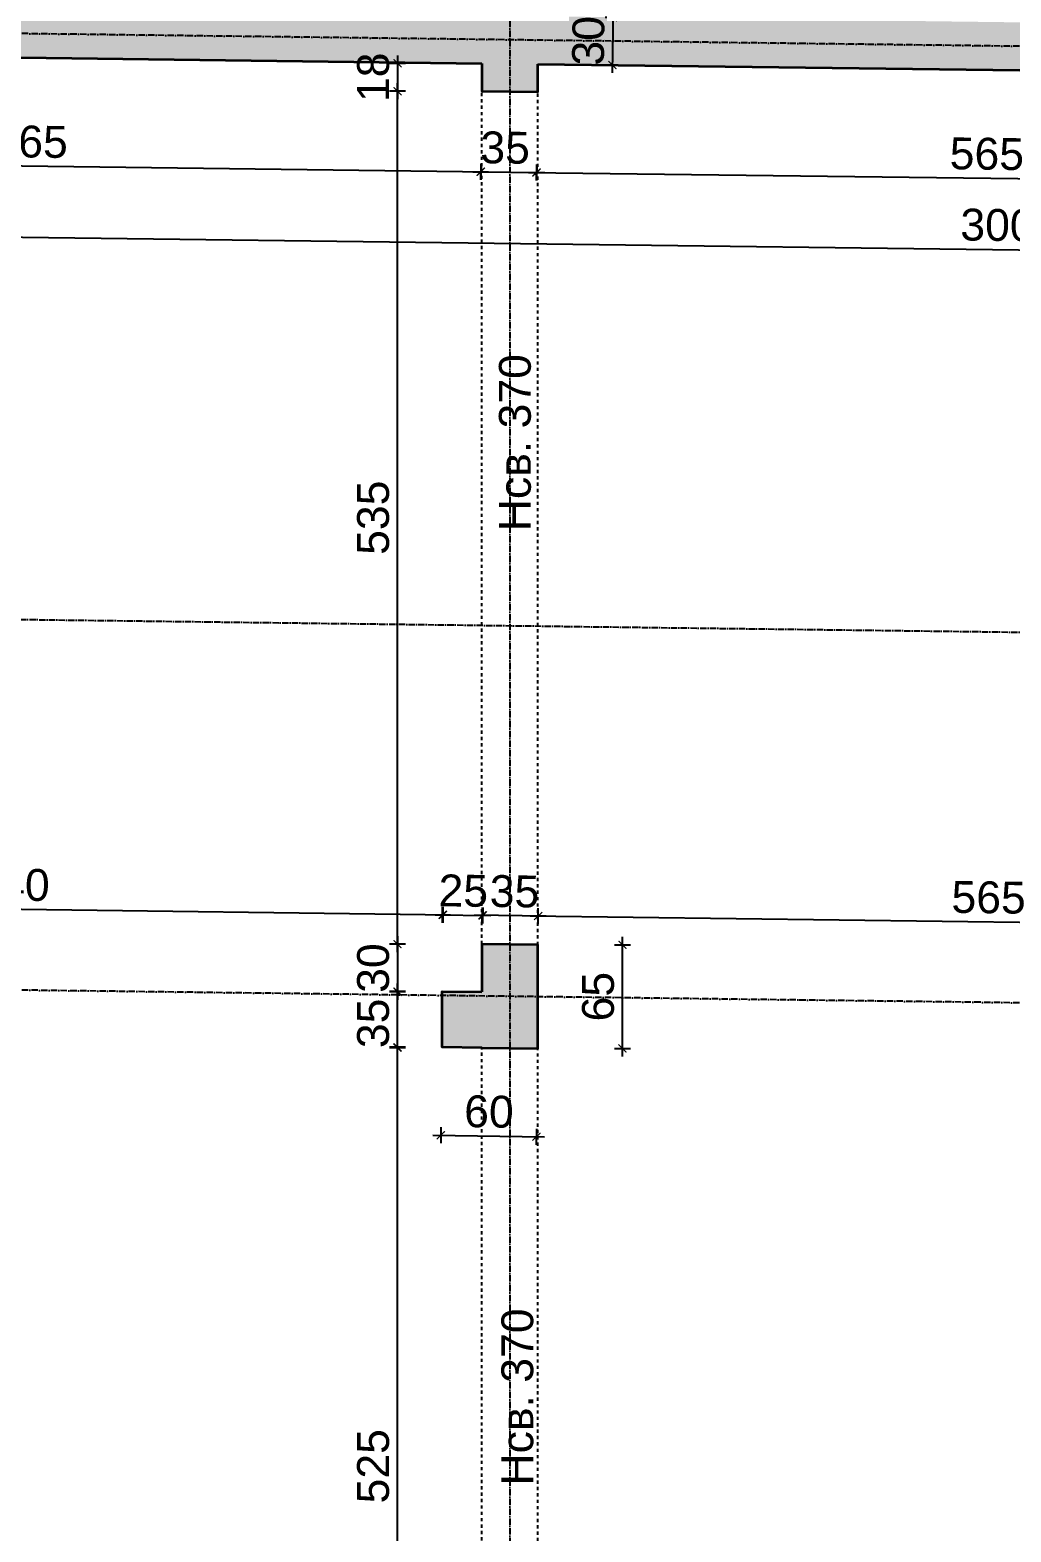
# Model space of a CAD drawing. Header units: inches. Extents: x -72385 to 39588, y -6525 to 66685.
# Drawn here: x -44456 to -43840, y 8470 to 9412 of the extents above; entities that cross this region are included whole.
import ezdxf

# ---------------------------------------------------------------- set-up
doc = ezdxf.new("R2010")
doc.units = ezdxf.units.IN
doc.header["$MEASUREMENT"] = 0
doc.linetypes.add('DashDot', pattern=[0.6, 0.4, -0.1, 0, -0.1])
doc.linetypes.add('Hidden', pattern=[0.4, 0.2, -0.2])
for name, color, linetype, lineweight in [('Линия на разрез', 252, 'DashDot', 25), ('Надписи Hсв', 252, 'Continuous', 25), ('Надписи коти вътрешни', 252, 'Continuous', 25), ('Оси', 252, 'DashDot', 25), ('Пунктир', 253, 'Hidden', 25), ('Разрезни линии', 7, 'Continuous', 35), ('Щрих стени', 254, 'Continuous', 25)]:
    doc.layers.add(name, color=color, linetype=linetype, lineweight=lineweight)
doc.styles.add('Arial Regular', font='arial.ttf')
doc.styles.get("Standard").update_dxf_attribs({"font": 'arial.ttf'})
doc.dimstyles.new('Annotative', dxfattribs={"dimscale": 0, "dimtxt": 20, "dimasz": 5, "dimexe": 5, "dimexo": 5, "dimgap": 5, "dimtad": 1, "dimdec": 0, "dimzin": 0, "dimdsep": 46, "dimtxsty": 'Standard', "dimblk": 'ARCHTICK', "dimcen": 5, "dimdle": 5, "dimadec": 0, "dimazin": 0, "dimtfac": 1, "dimtdec": 0, "dimtofl": 0, "dimtmove": 0, "dimatfit": 3, "dimldrblk": 'ARCHTICK', "dimfxl": 5, "dimfxlon": 1, "dimtolj": 1, "dimtzin": 0, "dimarcsym": 1})

# ---------------------------------------------------------------- blocks, each defined once
blk = doc.blocks.new('_ArchTick')
at = {"color": 0, "linetype": 'ByBlock', "const_width": 0.15}
blk.add_lwpolyline([(-0.5, -0.5), (0.5, 0.5)], dxfattribs=at)
blk = doc.blocks.new('*D1487')
at = {"layer": 'Defpoints', "color": 0, "ltscale": 50, "transparency": 16777216}
for p in [(-44737.34, 9398.44), (-44172.34, 9391.25), (-44173.2, 9323.23)]:
    blk.add_point(p, dxfattribs=at)
at = {"layer": 'Надписи коти вътрешни', "color": 0, "lineweight": -2, "ltscale": 50, "transparency": 16777216}
for p, q in [((-44743.2, 9330.49), (-44168.2, 9323.17)), ((-44738.14, 9335.43), (-44738.27, 9325.43)), ((-44173.14, 9328.23), (-44173.27, 9318.23))]:
    blk.add_line(p, q, dxfattribs=at)
at = {"layer": 'Надписи коти вътрешни', "color": 0, "lineweight": -2, "ltscale": 50, "transparency": 16777216, "xscale": 5, "yscale": 5, "zscale": 5}
for p, rotation in [((-44738.2, 9330.43), 179.2706286525487), ((-44173.2, 9323.23), 359.2706286525486)]:
    blk.add_blockref('_ArchTick', p, dxfattribs=dict(at, rotation=rotation))
at = {"layer": 'Надписи коти вътрешни', "color": 0, "ltscale": 50, "transparency": 16777216, "insert": (-44455.51, 9342.04), "char_height": 20, "attachment_point": 5, "rotation": 359.27063}
blk.add_mtext('\\A1;565', dxfattribs=at)
blk = doc.blocks.new('*D1488')
at = {"layer": 'Defpoints', "color": 0, "ltscale": 50, "transparency": 16777216}
for p in [(-44172.34, 9373.75), (-44137.34, 9373.3), (-44137.98, 9322.79)]:
    blk.add_point(p, dxfattribs=at)
at = {"layer": 'Надписи коти вътрешни', "color": 0, "lineweight": -2, "ltscale": 50, "transparency": 16777216}
for p, q in [((-44172.92, 9328.23), (-44173.04, 9318.23)), ((-44137.92, 9327.79), (-44138.04, 9317.79)), ((-44177.98, 9323.29), (-44132.98, 9322.72))]:
    blk.add_line(p, q, dxfattribs=at)
at = {"layer": 'Надписи коти вътрешни', "color": 0, "lineweight": -2, "ltscale": 50, "transparency": 16777216, "xscale": 5, "yscale": 5, "zscale": 5}
for p, rotation in [((-44172.98, 9323.23), 179.270628652549), ((-44137.98, 9322.79), 359.270628652549)]:
    blk.add_blockref('_ArchTick', p, dxfattribs=dict(at, rotation=rotation))
at = {"layer": 'Надписи коти вътрешни', "color": 0, "ltscale": 50, "transparency": 16777216, "insert": (-44157.79, 9338.26), "char_height": 20, "attachment_point": 5, "rotation": 359.27063}
blk.add_mtext('\\A1;35', dxfattribs=at)
blk = doc.blocks.new('*D1490')
at = {"layer": 'Defpoints', "color": 0, "ltscale": 50, "transparency": 16777216}
for p in [(-44137.34, 9390.8), (-43572.34, 9383.61), (-43573.2, 9315.6)]:
    blk.add_point(p, dxfattribs=at)
at = {"layer": 'Надписи коти вътрешни', "color": 0, "lineweight": -2, "ltscale": 50, "transparency": 16777216}
for p, q in [((-44138.14, 9327.79), (-44138.27, 9317.79)), ((-44143.2, 9322.85), (-43568.2, 9315.53)), ((-43573.14, 9320.6), (-43573.27, 9310.6))]:
    blk.add_line(p, q, dxfattribs=at)
at = {"layer": 'Надписи коти вътрешни', "color": 0, "lineweight": -2, "ltscale": 50, "transparency": 16777216, "xscale": 5, "yscale": 5, "zscale": 5}
for p, rotation in [((-44138.2, 9322.79), 179.2706286525487), ((-43573.2, 9315.6), 359.2706286525486)]:
    blk.add_blockref('_ArchTick', p, dxfattribs=dict(at, rotation=rotation))
at = {"layer": 'Надписи коти вътрешни', "color": 0, "ltscale": 50, "transparency": 16777216, "insert": (-43855.51, 9334.4), "char_height": 20, "attachment_point": 5, "rotation": 359.27063}
blk.add_mtext('\\A1;565', dxfattribs=at)
blk = doc.blocks.new('*D5387')
at = {"layer": 'Defpoints', "color": 0, "ltscale": 50, "transparency": 16777216}
for p in [(-44197.09, 8857.09), (-44737.34, 8845.9), (-44197.34, 8838.7)]:
    blk.add_point(p, dxfattribs=at)
at = {"layer": 'Надписи коти вътрешни', "color": 0, "lineweight": -2, "ltscale": 50, "transparency": 16777216}
for p, q in [((-44737.16, 8859.28), (-44737.03, 8869.28)), ((-44742.09, 8864.35), (-44192.09, 8857.02)), ((-44197.16, 8852.09), (-44197.03, 8862.09))]:
    blk.add_line(p, q, dxfattribs=at)
at = {"layer": 'Надписи коти вътрешни', "color": 0, "lineweight": -2, "ltscale": 50, "transparency": 16777216, "xscale": 5, "yscale": 5, "zscale": 5}
for p, rotation in [((-44737.09, 8864.28), 179.2368653656245), ((-44197.09, 8857.09), 359.2368653656245)]:
    blk.add_blockref('_ArchTick', p, dxfattribs=dict(at, rotation=rotation))
at = {"layer": 'Надписи коти вътрешни', "color": 0, "ltscale": 50, "transparency": 16777216, "insert": (-44466.89, 8875.9), "char_height": 20, "attachment_point": 5, "rotation": 359.23687}
blk.add_mtext('\\A1;540', dxfattribs=at)
blk = doc.blocks.new('*D1498')
at = {"layer": 'Defpoints', "color": 0, "ltscale": 50, "transparency": 16777216}
for p in [(-44171.73, 8856.76), (-44197.34, 8809.02), (-44172.34, 8808.7)]:
    blk.add_point(p, dxfattribs=at)
at = {"layer": 'Надписи коти вътрешни', "color": 0, "lineweight": -2, "ltscale": 50, "transparency": 16777216}
for p, q in [((-44201.73, 8857.15), (-44166.73, 8856.7)), ((-44196.79, 8852.08), (-44196.66, 8862.08)), ((-44171.79, 8851.76), (-44171.66, 8861.76))]:
    blk.add_line(p, q, dxfattribs=at)
at = {"layer": 'Надписи коти вътрешни', "color": 0, "lineweight": -2, "ltscale": 50, "transparency": 16777216, "xscale": 5, "yscale": 5, "zscale": 5}
for p, rotation in [((-44196.73, 8857.08), 179.2706286525377), ((-44171.73, 8856.76), 359.2706286525377)]:
    blk.add_blockref('_ArchTick', p, dxfattribs=dict(at, rotation=rotation))
at = {"layer": 'Надписи коти вътрешни', "color": 0, "ltscale": 50, "transparency": 16777216, "insert": (-44184.03, 8872.13), "char_height": 20, "attachment_point": 5, "rotation": 359.27063}
blk.add_mtext('\\A1;25', dxfattribs=at)
blk = doc.blocks.new('*D1499')
at = {"layer": 'Defpoints', "color": 0, "ltscale": 50, "transparency": 16777216}
for p in [(-44172.11, 8856.77), (-44172.34, 8838.7), (-44137.34, 8838.26)]:
    blk.add_point(p, dxfattribs=at)
at = {"layer": 'Надписи коти вътрешни', "color": 0, "lineweight": -2, "ltscale": 50, "transparency": 16777216}
for p, q in [((-44132.11, 8856.26), (-44177.11, 8856.83)), ((-44172.17, 8851.77), (-44172.04, 8861.77)), ((-44137.17, 8851.32), (-44137.04, 8861.32))]:
    blk.add_line(p, q, dxfattribs=at)
at = {"layer": 'Надписи коти вътрешни', "color": 0, "lineweight": -2, "ltscale": 50, "transparency": 16777216, "xscale": 5, "yscale": 5, "zscale": 5}
for p, rotation in [((-44172.11, 8856.77), 179.2706286525342), ((-44137.11, 8856.32), 359.2706286525342)]:
    blk.add_blockref('_ArchTick', p, dxfattribs=dict(at, rotation=rotation))
at = {"layer": 'Надписи коти вътрешни', "color": 0, "ltscale": 50, "transparency": 16777216, "insert": (-44151.91, 8871.73), "char_height": 20, "attachment_point": 5, "rotation": 359.27063}
blk.add_mtext('\\A1;35', dxfattribs=at)
blk = doc.blocks.new('*D1500')
at = {"layer": 'Defpoints', "color": 0, "ltscale": 50, "transparency": 16777216}
for p in [(-43572.11, 8849.13), (-44137.34, 8838.26), (-43572.34, 8831.06)]:
    blk.add_point(p, dxfattribs=at)
at = {"layer": 'Надписи коти вътрешни', "color": 0, "lineweight": -2, "ltscale": 50, "transparency": 16777216}
for p, q in [((-44137.17, 8851.32), (-44137.04, 8861.32)), ((-44142.11, 8856.39), (-43567.11, 8849.07)), ((-43572.17, 8844.13), (-43572.04, 8854.13))]:
    blk.add_line(p, q, dxfattribs=at)
at = {"layer": 'Надписи коти вътрешни', "color": 0, "lineweight": -2, "ltscale": 50, "transparency": 16777216, "xscale": 5, "yscale": 5, "zscale": 5}
for p, rotation in [((-44137.11, 8856.32), 179.2706286525481), ((-43572.11, 8849.13), 359.2706286525481)]:
    blk.add_blockref('_ArchTick', p, dxfattribs=dict(at, rotation=rotation))
at = {"layer": 'Надписи коти вътрешни', "color": 0, "ltscale": 50, "transparency": 16777216, "insert": (-43854.41, 8867.94), "char_height": 20, "attachment_point": 5, "rotation": 359.27063}
blk.add_mtext('\\A1;565', dxfattribs=at)
blk = doc.blocks.new('*D1509')
at = {"layer": 'Defpoints', "color": 0, "ltscale": 50, "transparency": 16777216}
for p in [(-44137.34, 8838.26), (-44084.2, 8838.26), (-44137.34, 8773.25)]:
    blk.add_point(p, dxfattribs=at)
at = {"layer": 'Надписи коти вътрешни', "color": 0, "lineweight": -2, "ltscale": 50, "transparency": 16777216}
for p, q in [((-44089.2, 8838.26), (-44079.2, 8838.26)), ((-44084.2, 8768.25), (-44084.2, 8843.26)), ((-44089.2, 8773.25), (-44079.2, 8773.25))]:
    blk.add_line(p, q, dxfattribs=at)
at = {"layer": 'Надписи коти вътрешни', "color": 0, "lineweight": -2, "ltscale": 50, "transparency": 16777216, "xscale": 5, "yscale": 5, "zscale": 5}
for p, rotation in [((-44084.2, 8838.26), 90), ((-44084.2, 8773.25), 270)]:
    blk.add_blockref('_ArchTick', p, dxfattribs=dict(at, rotation=rotation))
at = {"layer": 'Надписи коти вътрешни', "color": 0, "ltscale": 50, "transparency": 16777216, "insert": (-44099.41, 8805.75), "char_height": 20, "attachment_point": 5, "rotation": 90}
blk.add_mtext('\\A1;65', dxfattribs=at)
blk = doc.blocks.new('*D1515')
at = {"layer": 'Defpoints', "color": 0, "ltscale": 50, "transparency": 16777216}
for p in [(-44225.34, 8773.7), (-44172.34, 8773.7), (-44172.34, 8248.65)]:
    blk.add_point(p, dxfattribs=at)
at = {"layer": 'Надписи коти вътрешни', "color": 0, "lineweight": -2, "ltscale": 50, "transparency": 16777216}
for p, q in [((-44220.34, 8773.7), (-44230.34, 8773.7)), ((-44225.34, 8243.65), (-44225.34, 8778.7)), ((-44220.34, 8248.65), (-44230.34, 8248.65))]:
    blk.add_line(p, q, dxfattribs=at)
at = {"layer": 'Надписи коти вътрешни', "color": 0, "lineweight": -2, "ltscale": 50, "transparency": 16777216, "xscale": 5, "yscale": 5, "zscale": 5}
for p, rotation in [((-44225.34, 8773.7), 90), ((-44225.34, 8248.65), 270)]:
    blk.add_blockref('_ArchTick', p, dxfattribs=dict(at, rotation=rotation))
at = {"layer": 'Надписи коти вътрешни', "color": 0, "ltscale": 50, "transparency": 16777216, "insert": (-44240.56, 8511.18), "char_height": 20, "attachment_point": 5, "rotation": 90}
blk.add_mtext('\\A1;525', dxfattribs=at)
blk = doc.blocks.new('*D1516')
at = {"layer": 'Defpoints', "color": 0, "ltscale": 50, "transparency": 16777216}
for p in [(-44225.34, 8809.02), (-44197.34, 8809.02), (-44197.34, 8774.02)]:
    blk.add_point(p, dxfattribs=at)
at = {"layer": 'Надписи коти вътрешни', "color": 0, "lineweight": -2, "ltscale": 50, "transparency": 16777216}
for p, q in [((-44225.34, 8769.02), (-44225.34, 8814.02)), ((-44220.34, 8809.02), (-44230.34, 8809.02)), ((-44220.34, 8774.02), (-44230.34, 8774.02))]:
    blk.add_line(p, q, dxfattribs=at)
at = {"layer": 'Надписи коти вътрешни', "color": 0, "lineweight": -2, "ltscale": 50, "transparency": 16777216, "xscale": 5, "yscale": 5, "zscale": 5}
for p, rotation in [((-44225.34, 8809.02), 90), ((-44225.34, 8774.02), 270)]:
    blk.add_blockref('_ArchTick', p, dxfattribs=dict(at, rotation=rotation))
at = {"layer": 'Надписи коти вътрешни', "color": 0, "ltscale": 50, "transparency": 16777216, "insert": (-44240.56, 8789.02), "char_height": 20, "attachment_point": 5, "rotation": 90}
blk.add_mtext('\\A1;35', dxfattribs=at)
blk = doc.blocks.new('*D1517')
at = {"layer": 'Defpoints', "color": 0, "ltscale": 50, "transparency": 16777216}
for p in [(-44172.34, 8838.7), (-44225.34, 8808.7), (-44172.34, 8808.7)]:
    blk.add_point(p, dxfattribs=at)
at = {"layer": 'Надписи коти вътрешни', "color": 0, "lineweight": -2, "ltscale": 50, "transparency": 16777216}
for p, q in [((-44220.34, 8838.7), (-44230.34, 8838.7)), ((-44225.34, 8843.7), (-44225.34, 8803.7)), ((-44220.34, 8808.7), (-44230.34, 8808.7))]:
    blk.add_line(p, q, dxfattribs=at)
at = {"layer": 'Надписи коти вътрешни', "color": 0, "lineweight": -2, "ltscale": 50, "transparency": 16777216, "xscale": 5, "yscale": 5, "zscale": 5}
for p, rotation in [((-44225.34, 8838.7), 90), ((-44225.34, 8808.7), 270)]:
    blk.add_blockref('_ArchTick', p, dxfattribs=dict(at, rotation=rotation))
at = {"layer": 'Надписи коти вътрешни', "color": 0, "ltscale": 50, "transparency": 16777216, "insert": (-44240.56, 8823.7), "char_height": 20, "attachment_point": 5, "rotation": 90}
blk.add_mtext('\\A1;30', dxfattribs=at)
blk = doc.blocks.new('*D1518')
at = {"layer": 'Defpoints', "color": 0, "ltscale": 50, "transparency": 16777216}
for p in [(-44225.34, 9373.75), (-44172.34, 9373.75), (-44172.34, 8838.7)]:
    blk.add_point(p, dxfattribs=at)
at = {"layer": 'Надписи коти вътрешни', "color": 0, "lineweight": -2, "ltscale": 50, "transparency": 16777216}
for p, q in [((-44225.34, 8833.7), (-44225.34, 9378.75)), ((-44220.34, 9373.75), (-44230.34, 9373.75)), ((-44220.34, 8838.7), (-44230.34, 8838.7))]:
    blk.add_line(p, q, dxfattribs=at)
at = {"layer": 'Надписи коти вътрешни', "color": 0, "lineweight": -2, "ltscale": 50, "transparency": 16777216, "xscale": 5, "yscale": 5, "zscale": 5}
for p, rotation in [((-44225.34, 9373.75), 90), ((-44225.34, 8838.7), 270)]:
    blk.add_blockref('_ArchTick', p, dxfattribs=dict(at, rotation=rotation))
at = {"layer": 'Надписи коти вътрешни', "color": 0, "ltscale": 50, "transparency": 16777216, "insert": (-44240.56, 9106.22), "char_height": 20, "attachment_point": 5, "rotation": 90}
blk.add_mtext('\\A1;535', dxfattribs=at)
blk = doc.blocks.new('*D1519')
at = {"layer": 'Defpoints', "color": 0, "ltscale": 50, "transparency": 16777216}
for p in [(-44172.34, 9391.25), (-44225.34, 9373.75), (-44172.34, 9373.75)]:
    blk.add_point(p, dxfattribs=at)
at = {"layer": 'Надписи коти вътрешни', "color": 0, "lineweight": -2, "ltscale": 50, "transparency": 16777216}
for p, q in [((-44225.34, 9396.25), (-44225.34, 9368.75)), ((-44220.34, 9391.25), (-44230.34, 9391.25)), ((-44220.34, 9373.75), (-44230.34, 9373.75))]:
    blk.add_line(p, q, dxfattribs=at)
at = {"layer": 'Надписи коти вътрешни', "color": 0, "lineweight": -2, "ltscale": 50, "transparency": 16777216, "xscale": 5, "yscale": 5, "zscale": 5}
for p, rotation in [((-44225.34, 9391.25), 90), ((-44225.34, 9373.75), 270)]:
    blk.add_blockref('_ArchTick', p, dxfattribs=dict(at, rotation=rotation))
at = {"layer": 'Надписи коти вътрешни', "color": 0, "ltscale": 50, "transparency": 16777216, "insert": (-44240.56, 9382.5), "char_height": 20, "attachment_point": 5, "rotation": 90}
blk.add_mtext('\\A1;18', dxfattribs=at)
blk = doc.blocks.new('*D1526')
at = {"layer": 'Defpoints', "color": 0, "ltscale": 50, "transparency": 16777216}
for p in [(-45339.84, 9406.11), (-42339.84, 9367.86), (-42341.27, 9255.27)]:
    blk.add_point(p, dxfattribs=at)
at = {"layer": 'Надписи коти вътрешни', "color": 0, "lineweight": -2, "ltscale": 50, "transparency": 16777216}
for p, q in [((-45346.27, 9293.59), (-42336.27, 9255.21)), ((-45341.21, 9298.52), (-45341.34, 9288.52)), ((-42341.21, 9260.27), (-42341.34, 9250.27))]:
    blk.add_line(p, q, dxfattribs=at)
at = {"layer": 'Надписи коти вътрешни', "color": 0, "lineweight": -2, "ltscale": 50, "transparency": 16777216, "xscale": 5, "yscale": 5, "zscale": 5}
for p, rotation in [((-45341.27, 9293.52), 179.2695628620502), ((-42341.27, 9255.27), 359.2695628620502)]:
    blk.add_blockref('_ArchTick', p, dxfattribs=dict(at, rotation=rotation))
at = {"layer": 'Надписи коти вътрешни', "color": 0, "ltscale": 50, "transparency": 16777216, "insert": (-43841.08, 9289.62), "char_height": 20, "attachment_point": 5, "rotation": 359.26956}
blk.add_mtext('\\A1;3000', dxfattribs=at)
blk = doc.blocks.new('*D1580')
at = {"layer": 'Defpoints', "color": 0, "ltscale": 50, "transparency": 16777216}
for p in [(-44197.34, 8774.17), (-44137.34, 8773.25), (-44138.18, 8717.9)]:
    blk.add_point(p, dxfattribs=at)
at = {"layer": 'Надписи коти вътрешни', "color": 0, "lineweight": -2, "ltscale": 50, "transparency": 16777216}
for p, q in [((-44203.18, 8718.89), (-44133.18, 8717.83)), ((-44198.11, 8723.82), (-44198.26, 8713.82)), ((-44138.11, 8722.9), (-44138.26, 8712.9))]:
    blk.add_line(p, q, dxfattribs=at)
at = {"layer": 'Надписи коти вътрешни', "color": 0, "lineweight": -2, "ltscale": 50, "transparency": 16777216, "xscale": 5, "yscale": 5, "zscale": 5}
for p, rotation in [((-44198.18, 8718.82), 179.1256272012021), ((-44138.18, 8717.9), 359.1256272012021)]:
    blk.add_blockref('_ArchTick', p, dxfattribs=dict(at, rotation=rotation))
at = {"layer": 'Надписи коти вътрешни', "color": 0, "ltscale": 50, "transparency": 16777216, "insert": (-44167.95, 8733.57), "char_height": 20, "attachment_point": 5, "rotation": 359.12563}
blk.add_mtext('\\A1;60', dxfattribs=at)
blk = doc.blocks.new('*D7892')
at = {"layer": 'Defpoints', "color": 0, "ltscale": 10, "transparency": 16777216}
for p in [(-44123.66, 9420.63), (-44124.04, 9390.63), (-44090.51, 9390.21)]:
    blk.add_point(p, dxfattribs=at)
at = {"layer": 'Надписи коти вътрешни', "color": 0, "lineweight": -2, "ltscale": 10, "transparency": 16777216}
for p, q in [((-44090.06, 9425.2), (-44090.57, 9385.21)), ((-44095.12, 9420.27), (-44085.13, 9420.14)), ((-44095.51, 9390.27), (-44085.51, 9390.14))]:
    blk.add_line(p, q, dxfattribs=at)
at = {"layer": 'Надписи коти вътрешни', "color": 0, "lineweight": -2, "ltscale": 10, "transparency": 16777216, "xscale": 5, "yscale": 5, "zscale": 5}
for p, rotation in [((-44090.12, 9420.2), 89.27062865256322), ((-44090.51, 9390.21), 269.2706286525632)]:
    blk.add_blockref('_ArchTick', p, dxfattribs=dict(at, rotation=rotation))
at = {"layer": 'Надписи коти вътрешни', "color": 0, "ltscale": 10, "transparency": 16777216, "insert": (-44105.53, 9405.4), "char_height": 20, "attachment_point": 5, "rotation": 89.27063}
blk.add_mtext('\\A1;30', dxfattribs=at)

msp = doc.modelspace()

# ---------------------------------------------------------------- hatches: boundary and pattern name
at = {"layer": 'Щрих стени', "ltscale": 10}
h = msp.add_hatch(color=256, dxfattribs=at)
h.dxf.hatch_style = 1
h.paths.add_polyline_path([(-45319.84, 9453.36), (-45372.34, 9454.03), (-45372.34, 9436.53), (-45449.84, 9437.51), (-45449.84, 9407.51), (-45369.84, 9406.49), (-45369.84, 9196.47), (-45339.84, 9196.09), (-45339.84, 9406.11), (-44772.34, 9398.89), (-44772.34, 9381.38), (-44737.34, 9380.94), (-44737.34, 9398.44), (-44172.34, 9391.25), (-44172.34, 9373.75), (-44137.34, 9373.3), (-44137.34, 9390.8), (-43572.34, 9383.61), (-43572.34, 9366.11), (-43507.34, 9365.28), (-43507.34, 9382.78), (-42942.34, 9375.59), (-42942.34, 9358.09), (-42907.34, 9357.64), (-42907.34, 9375.14), (-42694.84, 9372.44), (-42694.84, 9402.44), (-42907.34, 9405.15), (-42907.34, 9422.65), (-42942.34, 9423.09), (-42967.37, 9423.41), (-42967.37, 9405.91), (-43507.34, 9412.78), (-43507.34, 9430.29), (-43572.34, 9431.11), (-43572.34, 9413.61), (-44137.34, 9420.8), (-44137.34, 9438.31), (-44172.34, 9438.75), (-44197.37, 9439.07), (-44197.37, 9421.57), (-44737.34, 9428.44), (-44737.34, 9445.94), (-44739.84, 9445.98), (-44739.84, 9793.5), (-44769.84, 9793.89), (-44769.84, 9446.36), (-44772.34, 9446.39), (-44772.34, 9428.89), (-45319.84, 9435.86)])
h.paths.add_polyline_path([(-45337.34, 10038.63), (-45372.34, 10039.08), (-45372.34, 9979.07), (-45337.34, 9978.62)])
h.paths.add_polyline_path([(-45037.34, 10034.81), (-45072.34, 10035.26), (-45072.34, 10000.25), (-45037.34, 9999.81)])
h.paths.add_polyline_path([(-44737.34, 10030.99), (-44772.34, 10031.44), (-44772.34, 9971.43), (-44769.84, 9971.4), (-44769.84, 9943.9), (-44739.84, 9943.52), (-44739.84, 9971.02), (-44737.34, 9970.99)])
h.paths.add_polyline_path([(-44437.34, 10027.17), (-44472.34, 10027.62), (-44472.34, 9992.61), (-44437.34, 9992.17)])
h.paths.add_polyline_path([(-44137.34, 10023.35), (-44172.34, 10023.8), (-44172.34, 9963.79), (-44137.34, 9963.35)])
h.paths.add_polyline_path([(-43837.34, 10019.53), (-43872.34, 10019.98), (-43872.34, 9984.98), (-43837.34, 9984.53)])
h.paths.add_polyline_path([(-43507.34, 10015.33), (-43572.34, 10016.16), (-43572.34, 9956.16), (-43507.34, 9955.33)])
h.paths.add_polyline_path([(-43207.34, 10011.51), (-43242.34, 10011.96), (-43242.34, 9976.96), (-43207.34, 9976.51)])
h.paths.add_polyline_path([(-42907.34, 10007.69), (-42942.34, 10008.14), (-42942.34, 9948.13), (-42907.34, 9947.69)])
h.paths.add_polyline_path([(-42607.34, 10003.88), (-42642.34, 10004.32), (-42642.34, 9969.32), (-42607.34, 9968.87)])
h.paths.add_polyline_path([(-42307.34, 10000.06), (-42342.34, 10000.5), (-42342.34, 9940.5), (-42339.84, 9940.46), (-42339.84, 9912.96), (-42309.84, 9912.58), (-42309.84, 9940.08), (-42307.34, 9940.05)])
h.paths.add_polyline_path([(-42307.34, 9415.01), (-42309.84, 9415.04), (-42309.84, 9762.57), (-42339.84, 9762.95), (-42339.84, 9415.42), (-42342.34, 9415.45), (-42342.34, 9397.95), (-42544.84, 9400.53), (-42544.84, 9370.53), (-42342.34, 9367.95), (-42342.34, 9350.45), (-42339.84, 9350.42), (-42339.84, 8815.37), (-42342.34, 8815.41), (-42342.34, 8750.4), (-42339.84, 8750.37), (-42339.84, 8560.35), (-42309.84, 8559.97), (-42309.84, 8749.99), (-42307.34, 8749.95), (-42307.34, 8814.96), (-42309.84, 8814.99), (-42309.84, 9350.04), (-42307.34, 9350)])
h = msp.add_hatch(color=256, dxfattribs=at)
h.dxf.hatch_style = 1
h.paths.add_polyline_path([(-45037.34, 8234.66), (-45072.34, 8235.11), (-45072.34, 8200.11), (-45037.34, 8199.66)])
h.paths.add_polyline_path([(-44737.34, 8255.85), (-44772.34, 8256.29), (-44772.34, 8196.29), (-44737.34, 8195.84)])
h.paths.add_polyline_path([(-44437.34, 8227.03), (-44472.34, 8227.47), (-44472.34, 8192.47), (-44437.34, 8192.02)])
h.paths.add_polyline_path([(-44137.34, 8248.21), (-44172.34, 8248.65), (-44172.34, 8188.65), (-44137.34, 8188.2)])
h.paths.add_polyline_path([(-43837.34, 8219.39), (-43872.34, 8219.83), (-43872.34, 8184.83), (-43837.34, 8184.39)])
h.paths.add_polyline_path([(-43507.34, 8240.19), (-43572.34, 8241.02), (-43572.34, 8181.01), (-43507.34, 8180.18)])
h.paths.add_polyline_path([(-43207.34, 8211.37), (-43242.34, 8211.81), (-43242.34, 8176.81), (-43207.34, 8176.36)])
h.paths.add_polyline_path([(-42907.34, 8232.55), (-42942.34, 8233), (-42942.34, 8172.99), (-42907.34, 8172.55)])
h.paths.add_polyline_path([(-42607.34, 8203.73), (-42642.34, 8204.17), (-42642.34, 8169.17), (-42607.34, 8168.73)])
h.paths.add_polyline_path([(-42307.34, 8224.91), (-42309.84, 8224.94), (-42309.84, 8409.96), (-42339.84, 8410.34), (-42339.84, 8225.33), (-42342.34, 8225.36), (-42342.34, 8165.35), (-42307.34, 8164.91)])
h.paths.add_polyline_path([(-44737.34, 8845.9), (-44772.34, 8846.34), (-44772.34, 8781.34), (-44737.34, 8780.89)])
h.paths.add_polyline_path([(-44137.34, 8838.26), (-44172.34, 8838.7), (-44172.34, 8808.7), (-44197.34, 8809.02), (-44197.34, 8774.02), (-44172.34, 8773.7), (-44137.34, 8773.25)])
h.paths.add_polyline_path([(-43507.34, 8830.24), (-43572.34, 8831.06), (-43572.34, 8766.06), (-43507.34, 8765.23)])
h.paths.add_polyline_path([(-42907.34, 8822.6), (-42942.34, 8823.04), (-42942.34, 8793.04), (-42967.34, 8793.36), (-42967.34, 8758.36), (-42942.34, 8758.04), (-42907.34, 8757.59)])

# ---------------------------------------------------------------- linework, layer by layer
at = {"layer": 'Линия на разрез', "ltscale": 10}
msp.add_lwpolyline([(-52477.21, 9144.44), (-41314.83, 9002.34), (-41314.83, 8502.3), (-40082.38, 8486.61)], dxfattribs=at)
at = {"layer": 'Оси', "ltscale": 10}
for p, q in [((-44154.84, 10406.11), (-44154.84, 7805.9)), ((-39839.84, 9351.09), (-52699.84, 9514.81))]:
    msp.add_line(p, q, dxfattribs=at)
msp.add_lwpolyline([(-39839.84, 8751.04), (-51384.84, 8898.02), (-51384.84, 9028.03), (-52699.84, 9044.77)], dxfattribs=at)
at = {"layer": 'Пунктир', "ltscale": 10}
for p, q in [((-44172.34, 8838.7), (-44172.34, 9373.75)), ((-44137.34, 8838.26), (-44137.34, 9373.3)), ((-44172.34, 8248.65), (-44172.34, 8773.7)), ((-44137.34, 8248.21), (-44137.34, 8773.25))]:
    msp.add_line(p, q, dxfattribs=at)
at = {"layer": 'Разрезни линии', "ltscale": 50}
for p, q in [((-44737.34, 9398.44), (-44172.34, 9391.25)), ((-44137.34, 9390.8), (-43572.34, 9383.61))]:
    msp.add_line(p, q, dxfattribs=at)
for points in [[(-44172.34, 9391.25), (-44172.34, 9373.75), (-44137.34, 9373.3), (-44137.34, 9390.8)], [(-44172.34, 8773.7), (-44137.34, 8773.25), (-44137.34, 8838.26), (-44172.34, 8838.7), (-44172.34, 8808.7)], [(-44172.34, 8773.7), (-44172.34, 8773.7), (-44197.34, 8774.02), (-44197.34, 8809.02), (-44172.34, 8808.7)]]:
    msp.add_lwpolyline(points, dxfattribs=at)

# ---------------------------------------------------------------- texts
at = {"layer": 'Надписи Hсв', "ltscale": 100, "char_height": 20, "width": 180.4891, "attachment_point": 1, "rotation": 90, "style": 'Arial Regular'}
for insert in [(-44161.7, 9097.72), (-44160.17, 8499.07)]:
    msp.add_mtext('\\pxt8;Hсв. 370', dxfattribs=dict(at, insert=insert))

# ---------------------------------------------------------------- dimensions: what is measured, and where the dimension line sits
at = {"layer": 'Надписи коти вътрешни', "ltscale": 10}
dim = msp.add_linear_dim(base=(-44090.51, 9390.21), p1=(-44123.66, 9420.63), p2=(-44124.04, 9390.63), angle=269.27063, dimstyle='Annotative', override={"dimscale": 0, "dimtix": 0, "dimtofl": 0, "dimtmove": 0, "dimatfit": 3}, dxfattribs=at)
dim.commit()
dim.dimension.update_dxf_attribs({"geometry": '*D7892', "text_midpoint": (-44090.32, 9405.2), "dimtype": 129})
at = {"layer": 'Надписи коти вътрешни', "ltscale": 50}
for p1, p2, distance, picture, middle in [((-45339.84, 9406.11), (-42339.84, 9367.86), -112.6, '*D1526', (-43841.08, 9289.62)), ((-44737.34, 9398.44), (-44172.34, 9391.25), -68.02, '*D1487', (-44455.51, 9342.04)), ((-44137.34, 9390.8), (-43572.34, 9383.61), -68.02, '*D1490', (-43855.51, 9334.4)), ((-44737.34, 8845.9), (-44197.34, 8838.7), 18.39, '*D5387', (-44466.89, 8875.9)), ((-44137.34, 8838.26), (-43572.34, 8831.06), 18.07, '*D1500', (-43854.41, 8867.94)), ((-44197.34, 8774.17), (-44137.34, 8773.25), -55.36, '*D1580', (-44167.95, 8733.57))]:
    dim = msp.add_aligned_dim(p1=p1, p2=p2, distance=distance, dimstyle='Annotative', override={"dimscale": 0, "dimtix": 0, "dimtofl": 0, "dimtmove": 0, "dimatfit": 3}, dxfattribs=at)
    dim.commit()
    dim.dimension.update_dxf_attribs({"geometry": picture, "text_midpoint": middle})
for base, p1, p2, angle, picture, middle, dimtype in [((-44225.3446, 9373.7458), (-44172.3373, 9391.2472), (-44172.3373, 9373.7458), 90, '*D1519', (-44225.3446, 9382.4965), 128), ((-44137.98, 9322.79), (-44172.34, 9373.75), (-44137.34, 9373.3), 359.27063, '*D1488', (-44157.98, 9323.04), 129), ((-44171.73, 8856.76), (-44197.34, 8809.02), (-44172.34, 8808.7), 359.27063, '*D1498', (-44184.23, 8856.92), 129), ((-44172.11, 8856.77), (-44137.34, 8838.26), (-44172.34, 8838.7), 179.27063, '*D1499', (-44152.11, 8856.51), 129), ((-44225.34, 8808.7), (-44172.34, 8838.7), (-44172.34, 8808.7), 90, '*D1517', (-44225.34, 8823.7), 128), ((-44225.34, 8809.02), (-44197.34, 8774.02), (-44197.34, 8809.02), 90, '*D1516', (-44225.34, 8789.02), 128)]:
    dim = msp.add_linear_dim(base=base, p1=p1, p2=p2, angle=angle, dimstyle='Annotative', override={"dimscale": 0, "dimtix": 0, "dimtofl": 0, "dimtmove": 0, "dimatfit": 3}, dxfattribs=at)
    dim.commit()
    dim.dimension.update_dxf_attribs({"geometry": picture, "text_midpoint": middle, "dimtype": dimtype})
for base, p1, p2, picture, middle in [((-44225.34, 9373.75), (-44172.34, 8838.7), (-44172.34, 9373.75), '*D1518', (-44240.56, 9106.22)), ((-44084.2, 8838.26), (-44137.34, 8773.25), (-44137.34, 8838.26), '*D1509', (-44099.41, 8805.75)), ((-44225.34, 8773.7), (-44172.34, 8248.65), (-44172.34, 8773.7), '*D1515', (-44240.56, 8511.18))]:
    dim = msp.add_linear_dim(base=base, p1=p1, p2=p2, angle=90, dimstyle='Annotative', override={"dimscale": 0, "dimtix": 0, "dimtofl": 0, "dimtmove": 0, "dimatfit": 3}, dxfattribs=at)
    dim.commit()
    dim.dimension.update_dxf_attribs({"geometry": picture, "text_midpoint": middle})

doc.saveas('drawing.dxf')
